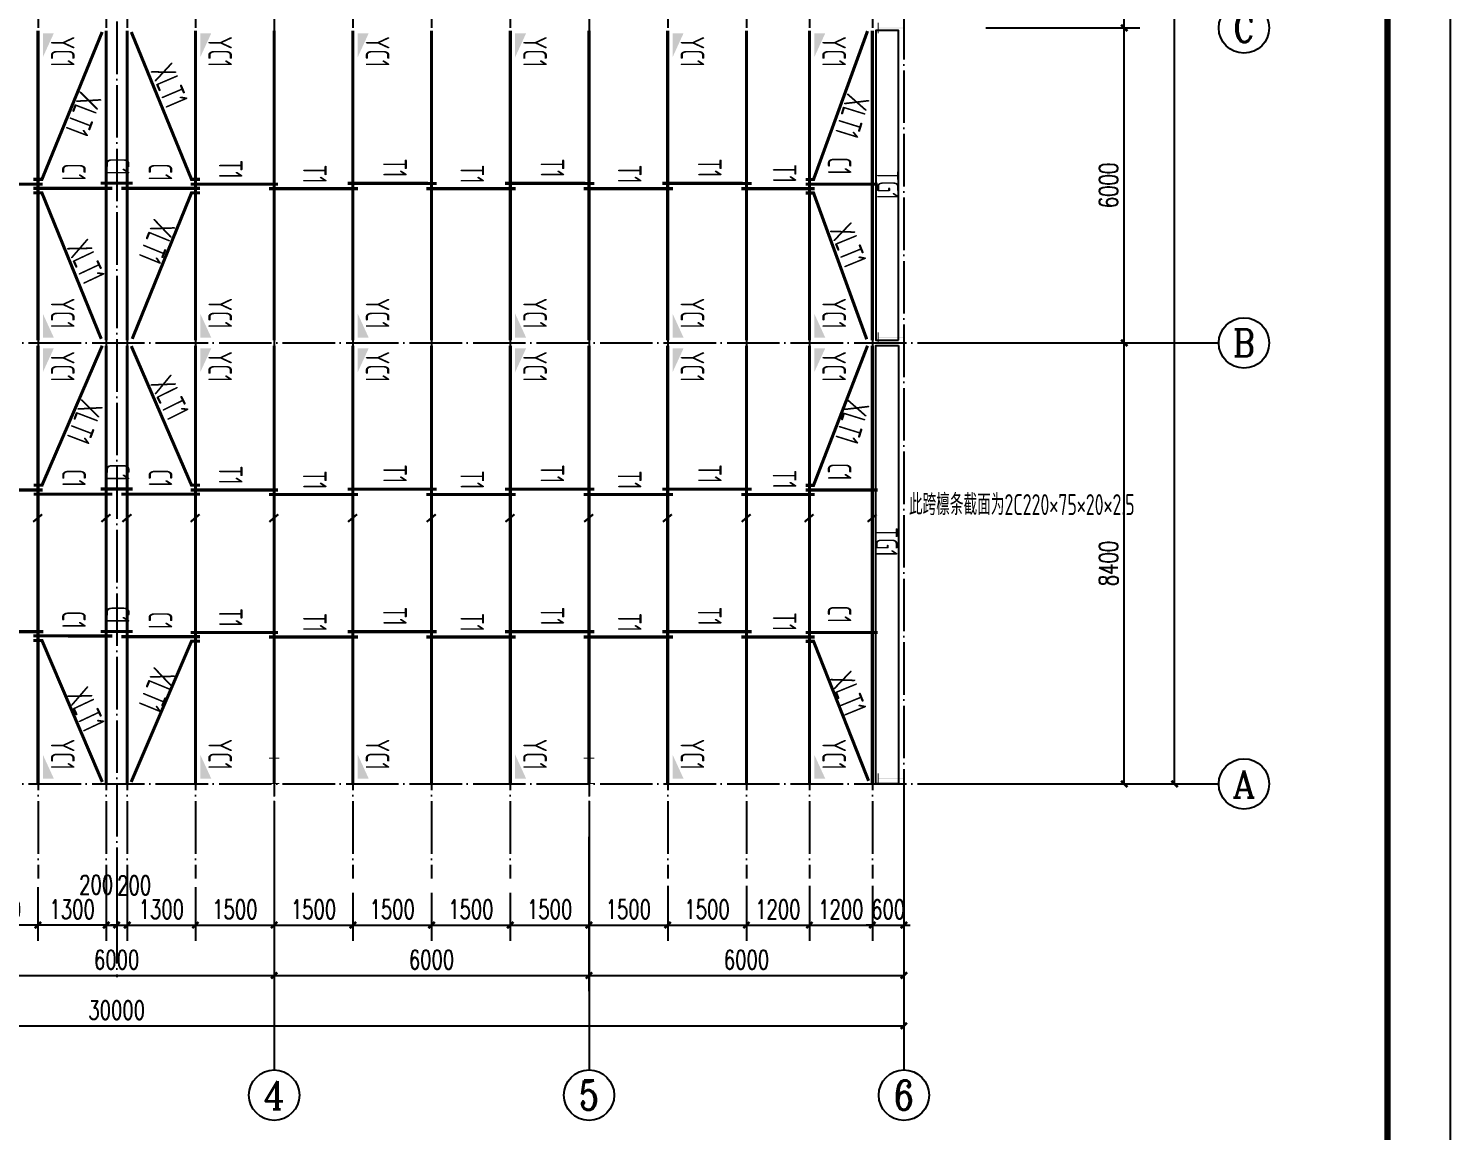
# Model space of a CAD drawing. Extents: x 14207793 to 14719554, y -1675802 to -1228715.
# Drawn here: x 14480730 to 14507830, y -1659699 to -1638707 of the extents above; entities that cross this region are included whole.
import ezdxf
from ezdxf.enums import TextEntityAlignment as Align

# ---------------------------------------------------------------- set-up
doc = ezdxf.new("R2010")
doc.units = 0
doc.header["$LTSCALE"] = 500
doc.header["$MEASUREMENT"] = 0
doc.linetypes.add('DASHEDD', pattern=[5, 4, -1])
doc.linetypes.add('DOTE', pattern=[2.42, 2, -0.2, 0.02, -0.2])
doc.layers.get('0').update_dxf_attribs({"linetype": 'CONTINUOUS'})
doc.layers.get('DEFPOINTS').update_dxf_attribs({"color": 140, "linetype": 'CONTINUOUS'})
for name, color, linetype in [('01', 7, 'CONTINUOUS'), ('1Z', 1, 'DASHEDD'), ('AXIS', 3, 'CONTINUOUS'), ('AXIS_TEXT', 7, 'CONTINUOUS'), ('DOTE', 8, 'DOTE'), ('PUB_TITLE', 4, 'CONTINUOUS'), ('SBEAMTAG', 7, 'CONTINUOUS'), ('WINDOW', 96, 'CONTINUOUS'), ('墙__虚线', 2, 'CONTINUOUS'), ('层0', 7, 'CONTINUOUS')]:
    doc.layers.add(name, color=color, linetype=linetype)
doc.styles.add('_TCH_AXIS', font='COMPLEX', dxfattribs={"bigfont": 'GBCBIG'})
doc.styles.add('_TCH_DIM_T3', font='SIMPLEX', dxfattribs={"width": 0.705882, "bigfont": 'GBCBIG'})
doc.styles.add('COMPLEX', font='COMPLEX')
doc.styles.add('TSSD_REIN', font='Tssdeng.shx', dxfattribs={"width": 0.65, "bigfont": 'hztxt.shx'})
doc.dimstyles.new('_TCH_ARCH&&120', dxfattribs={"dimtxt": 357, "dimasz": 120, "dimexe": 300, "dimexo": 360, "dimgap": 120, "dimtad": 1, "dimdec": 0, "dimzin": 0, "dimdsep": 46, "dimtxsty": '_TCH_DIM_T3', "dimblk": 'ARCHTICK', "dimcen": 0.09, "dimclrt": 7, "dimazin": 2, "dimtfac": 1, "dimtdec": 0, "dimtix": 1, "dimtmove": 2, "dimatfit": 3, "dimfxl": 0, "dimtolj": 1, "dimtzin": 0, "dimarcsym": 0})

# ---------------------------------------------------------------- blocks, each defined once
blk = doc.blocks.new('gffio')
at = {"layer": '墙__虚线'}
for points in [[(-433999, -56888), (-433999, -56868), (-434094, -56888), (-434199, -56868)], [(-434094, -56888), (-434199, -56868), (-434104, -56888)], [(-434199, -56868), (-434199, -56888), (-434104, -56888)], [(-434094, -56888), (-434104, -56888), (-434094, -57348), (-434104, -57348)], [(-434104, -57348), (-434199, -57348), (-434099, -57365), (-434199, -57368)], [(-434099, -57365), (-434199, -57368), (-433999, -57368)], [(-434094, -57348), (-434104, -57348), (-434058, -57361), (-434099, -57365)], [(-433999, -57368), (-434058, -57361), (-434099, -57365)], [(-434058, -57361), (-433999, -57368), (-434094, -57348), (-433999, -57348)]]:
    blk.add_solid(points, dxfattribs=at)
blk = doc.blocks.new('_ArchTick')
at = {"color": 0, "linetype": 'ByBlock', "const_width": 0.4}
blk.add_lwpolyline([(-0.5, -0.5), (0.5, 0.5)], dxfattribs=at)
blk = doc.blocks.new('*D634')
at = {"layer": 'AXIS', "color": 0, "lineweight": -2}
for p, q in [((14498972, -1644698), (14501912, -1644698)), ((14501612, -1653098), (14501612, -1644698)), ((14498972, -1653098), (14501912, -1653098))]:
    blk.add_line(p, q, dxfattribs=at)
at = {"layer": 'DEFPOINTS', "color": 0}
for p in [(14498612, -1644698), (14501612, -1644698), (14498612, -1653098)]:
    blk.add_point(p, dxfattribs=at)
at = {"layer": 'AXIS', "color": 0, "lineweight": -2, "xscale": 120, "yscale": 120, "zscale": 120}
for p, rotation in [((14501612, -1644698), 90), ((14501612, -1653098), 270)]:
    blk.add_blockref('_ArchTick', p, dxfattribs=dict(at, rotation=rotation))
at = {"layer": 'AXIS', "color": 7, "insert": (14501314, -1648897), "char_height": 357, "attachment_point": 5, "rotation": 90, "style": '_TCH_DIM_T3'}
blk.add_mtext('\\A1;8400', dxfattribs=at)
blk = doc.blocks.new('*D635')
at = {"layer": 'AXIS', "color": 0, "lineweight": -2}
for p, q in [((14498972, -1638698), (14501912, -1638698)), ((14501612, -1644698), (14501612, -1638698)), ((14498972, -1644698), (14501912, -1644698))]:
    blk.add_line(p, q, dxfattribs=at)
at = {"layer": 'DEFPOINTS', "color": 0}
for p in [(14498612, -1638698), (14501612, -1638698), (14498612, -1644698)]:
    blk.add_point(p, dxfattribs=at)
at = {"layer": 'AXIS', "color": 0, "lineweight": -2, "xscale": 120, "yscale": 120, "zscale": 120}
for p, rotation in [((14501612, -1638698), 90), ((14501612, -1644698), 270)]:
    blk.add_blockref('_ArchTick', p, dxfattribs=dict(at, rotation=rotation))
at = {"layer": 'AXIS', "color": 7, "insert": (14501314, -1641697), "char_height": 357, "attachment_point": 5, "rotation": 90, "style": '_TCH_DIM_T3'}
blk.add_mtext('\\A1;6000', dxfattribs=at)
blk = doc.blocks.new('*D636')
at = {"layer": 'AXIS', "color": 0, "lineweight": -2}
for p, q in [((14498972, -1632698), (14501912, -1632698)), ((14501612, -1638698), (14501612, -1632698)), ((14498972, -1638698), (14501912, -1638698))]:
    blk.add_line(p, q, dxfattribs=at)
at = {"layer": 'DEFPOINTS', "color": 0}
for p in [(14498612, -1632698), (14501612, -1632698), (14498612, -1638698)]:
    blk.add_point(p, dxfattribs=at)
at = {"layer": 'AXIS', "color": 0, "lineweight": -2, "xscale": 120, "yscale": 120, "zscale": 120}
for p, rotation in [((14501612, -1632698), 90), ((14501612, -1638698), 270)]:
    blk.add_blockref('_ArchTick', p, dxfattribs=dict(at, rotation=rotation))
at = {"layer": 'AXIS', "color": 7, "insert": (14501314, -1635697), "char_height": 357, "attachment_point": 5, "rotation": 90, "style": '_TCH_DIM_T3'}
blk.add_mtext('\\A1;6000', dxfattribs=at)
blk = doc.blocks.new('*D652')
at = {"layer": 'AXIS', "color": 0, "lineweight": -2}
for p, q in [((14498972, -1542698), (14502872, -1542698)), ((14502572, -1653098), (14502572, -1542698)), ((14498972, -1653098), (14502872, -1653098))]:
    blk.add_line(p, q, dxfattribs=at)
at = {"layer": 'DEFPOINTS', "color": 0}
for p in [(14498612, -1542698), (14502572, -1542698), (14498612, -1653098)]:
    blk.add_point(p, dxfattribs=at)
at = {"layer": 'AXIS', "color": 0, "lineweight": -2, "xscale": 120, "yscale": 120, "zscale": 120}
for p, rotation in [((14502572, -1542698), 90), ((14502572, -1653098), 270)]:
    blk.add_blockref('_ArchTick', p, dxfattribs=dict(at, rotation=rotation))
at = {"layer": 'AXIS', "color": 7, "insert": (14502274, -1597897), "char_height": 357, "attachment_point": 5, "rotation": 90, "style": '_TCH_DIM_T3'}
blk.add_mtext('\\A1;110400', dxfattribs=at)
blk = doc.blocks.new('*D674')
at = {"layer": 'AXIS', "color": 0, "lineweight": -2}
for p, q in [((14479412, -1654105), (14479412, -1657045)), ((14485412, -1654105), (14485412, -1657045)), ((14479412, -1656745), (14485412, -1656745))]:
    blk.add_line(p, q, dxfattribs=at)
at = {"layer": 'DEFPOINTS', "color": 0}
for p in [(14479412, -1653745), (14485412, -1653745), (14485412, -1656745)]:
    blk.add_point(p, dxfattribs=at)
at = {"layer": 'AXIS', "color": 0, "lineweight": -2, "xscale": 120, "yscale": 120, "zscale": 120, "rotation": 180}
blk.add_blockref('_ArchTick', (14479412, -1656745), dxfattribs=at)
at = {"layer": 'AXIS', "color": 0, "lineweight": -2, "xscale": 120, "yscale": 120, "zscale": 120}
blk.add_blockref('_ArchTick', (14485412, -1656745), dxfattribs=at)
at = {"layer": 'AXIS', "color": 7, "insert": (14482412, -1656446), "char_height": 357, "attachment_point": 5, "style": '_TCH_DIM_T3'}
blk.add_mtext('\\A1;6000', dxfattribs=at)
blk = doc.blocks.new('*D675')
at = {"layer": 'AXIS', "color": 0, "lineweight": -2}
for p, q in [((14485412, -1654105), (14485412, -1657045)), ((14491412, -1654105), (14491412, -1657045)), ((14485412, -1656745), (14491412, -1656745))]:
    blk.add_line(p, q, dxfattribs=at)
at = {"layer": 'DEFPOINTS', "color": 0}
for p in [(14485412, -1653745), (14491412, -1653745), (14491412, -1656745)]:
    blk.add_point(p, dxfattribs=at)
at = {"layer": 'AXIS', "color": 0, "lineweight": -2, "xscale": 120, "yscale": 120, "zscale": 120, "rotation": 180}
blk.add_blockref('_ArchTick', (14485412, -1656745), dxfattribs=at)
at = {"layer": 'AXIS', "color": 0, "lineweight": -2, "xscale": 120, "yscale": 120, "zscale": 120}
blk.add_blockref('_ArchTick', (14491412, -1656745), dxfattribs=at)
at = {"layer": 'AXIS', "color": 7, "insert": (14488412, -1656446), "char_height": 357, "attachment_point": 5, "style": '_TCH_DIM_T3'}
blk.add_mtext('\\A1;6000', dxfattribs=at)
blk = doc.blocks.new('*D676')
at = {"layer": 'AXIS', "color": 0, "lineweight": -2}
for p, q in [((14491412, -1654105), (14491412, -1657045)), ((14497412, -1654105), (14497412, -1657045)), ((14491412, -1656745), (14497412, -1656745))]:
    blk.add_line(p, q, dxfattribs=at)
at = {"layer": 'DEFPOINTS', "color": 0}
for p in [(14491412, -1653745), (14497412, -1653745), (14497412, -1656745)]:
    blk.add_point(p, dxfattribs=at)
at = {"layer": 'AXIS', "color": 0, "lineweight": -2, "xscale": 120, "yscale": 120, "zscale": 120, "rotation": 180}
blk.add_blockref('_ArchTick', (14491412, -1656745), dxfattribs=at)
at = {"layer": 'AXIS', "color": 0, "lineweight": -2, "xscale": 120, "yscale": 120, "zscale": 120}
blk.add_blockref('_ArchTick', (14497412, -1656745), dxfattribs=at)
at = {"layer": 'AXIS', "color": 7, "insert": (14494412, -1656446), "char_height": 357, "attachment_point": 5, "style": '_TCH_DIM_T3'}
blk.add_mtext('\\A1;6000', dxfattribs=at)
blk = doc.blocks.new('*D677')
at = {"layer": 'AXIS', "color": 0, "lineweight": -2}
for p, q in [((14467412, -1654105), (14467412, -1658005)), ((14497412, -1654105), (14497412, -1658005)), ((14467412, -1657705), (14497412, -1657705))]:
    blk.add_line(p, q, dxfattribs=at)
at = {"layer": 'DEFPOINTS', "color": 0}
for p in [(14467412, -1653745), (14497412, -1653745), (14497412, -1657705)]:
    blk.add_point(p, dxfattribs=at)
at = {"layer": 'AXIS', "color": 0, "lineweight": -2, "xscale": 120, "yscale": 120, "zscale": 120, "rotation": 180}
blk.add_blockref('_ArchTick', (14467412, -1657705), dxfattribs=at)
at = {"layer": 'AXIS', "color": 0, "lineweight": -2, "xscale": 120, "yscale": 120, "zscale": 120}
blk.add_blockref('_ArchTick', (14497412, -1657705), dxfattribs=at)
at = {"layer": 'AXIS', "color": 7, "insert": (14482412, -1657406), "char_height": 357, "attachment_point": 5, "style": '_TCH_DIM_T3'}
blk.add_mtext('\\A1;30000', dxfattribs=at)
blk = doc.blocks.new('_AXISO')
blk.add_circle((0, 0), 0.5)
at = {"layer": 'AXIS_TEXT', "style": 'COMPLEX', "width": 1.041667}
blk.add_attdef('A', text='', height=0.56, dxfattribs=at).set_placement((-0.25, -0.28), (0.25, -0.28), align=Align.FIT)
blk = doc.blocks.new('*D717')
at = {"layer": 'AXIS', "color": 0, "lineweight": -2}
for p, q in [((14482212, -1654702), (14482212, -1656085)), ((14482412, -1654702), (14482412, -1656085)), ((14482212, -1655785), (14482092, -1655785)), ((14482212, -1655785), (14482412, -1655785)), ((14482412, -1655785), (14482532, -1655785))]:
    blk.add_line(p, q, dxfattribs=at)
at = {"layer": 'DEFPOINTS', "color": 0}
for p in [(14482212, -1654342), (14482412, -1654342), (14482412, -1655785)]:
    blk.add_point(p, dxfattribs=at)
at = {"layer": 'AXIS', "color": 0, "lineweight": -2, "xscale": 120, "yscale": 120, "zscale": 120}
blk.add_blockref('_ArchTick', (14482212, -1655785), dxfattribs=at)
at = {"layer": 'AXIS', "color": 0, "lineweight": -2, "xscale": 120, "yscale": 120, "zscale": 120, "rotation": 180}
blk.add_blockref('_ArchTick', (14482412, -1655785), dxfattribs=at)
at = {"layer": 'AXIS', "color": 7, "insert": (14482022, -1655018), "char_height": 357, "attachment_point": 5, "style": '_TCH_DIM_T3'}
blk.add_mtext('\\A1;200', dxfattribs=at)
blk = doc.blocks.new('*D718')
at = {"layer": 'AXIS', "color": 0, "lineweight": -2}
for p, q in [((14482412, -1654702), (14482412, -1656085)), ((14482612, -1654702), (14482612, -1656085)), ((14482412, -1655785), (14482292, -1655785)), ((14482412, -1655785), (14482612, -1655785)), ((14482612, -1655785), (14482732, -1655785))]:
    blk.add_line(p, q, dxfattribs=at)
at = {"layer": 'DEFPOINTS', "color": 0}
for p in [(14482412, -1654342), (14482612, -1654342), (14482612, -1655785)]:
    blk.add_point(p, dxfattribs=at)
at = {"layer": 'AXIS', "color": 0, "lineweight": -2, "xscale": 120, "yscale": 120, "zscale": 120}
blk.add_blockref('_ArchTick', (14482412, -1655785), dxfattribs=at)
at = {"layer": 'AXIS', "color": 0, "lineweight": -2, "xscale": 120, "yscale": 120, "zscale": 120, "rotation": 180}
blk.add_blockref('_ArchTick', (14482612, -1655785), dxfattribs=at)
at = {"layer": 'AXIS', "color": 7, "insert": (14482745, -1655028), "char_height": 357, "attachment_point": 5, "style": '_TCH_DIM_T3'}
blk.add_mtext('\\A1;200', dxfattribs=at)
blk = doc.blocks.new('*D719')
at = {"layer": 'AXIS', "color": 0, "lineweight": -2}
for p, q in [((14482612, -1655062), (14482612, -1656085)), ((14483912, -1655062), (14483912, -1656085)), ((14482612, -1655785), (14483912, -1655785))]:
    blk.add_line(p, q, dxfattribs=at)
at = {"layer": 'DEFPOINTS', "color": 0}
for p in [(14482612, -1654702), (14483912, -1654702), (14483912, -1655785)]:
    blk.add_point(p, dxfattribs=at)
at = {"layer": 'AXIS', "color": 0, "lineweight": -2, "xscale": 120, "yscale": 120, "zscale": 120, "rotation": 180}
blk.add_blockref('_ArchTick', (14482612, -1655785), dxfattribs=at)
at = {"layer": 'AXIS', "color": 0, "lineweight": -2, "xscale": 120, "yscale": 120, "zscale": 120}
blk.add_blockref('_ArchTick', (14483912, -1655785), dxfattribs=at)
at = {"layer": 'AXIS', "color": 7, "insert": (14483262, -1655486), "char_height": 357, "attachment_point": 5, "style": '_TCH_DIM_T3'}
blk.add_mtext('\\A1;1300', dxfattribs=at)
blk = doc.blocks.new('*D720')
at = {"layer": 'AXIS', "color": 0, "lineweight": -2}
for p, q in [((14483912, -1655062), (14483912, -1656085)), ((14485412, -1655288), (14485412, -1656085)), ((14483912, -1655785), (14485412, -1655785))]:
    blk.add_line(p, q, dxfattribs=at)
at = {"layer": 'DEFPOINTS', "color": 0}
for p in [(14483912, -1654702), (14485412, -1654928), (14485412, -1655785)]:
    blk.add_point(p, dxfattribs=at)
at = {"layer": 'AXIS', "color": 0, "lineweight": -2, "xscale": 120, "yscale": 120, "zscale": 120, "rotation": 180}
blk.add_blockref('_ArchTick', (14483912, -1655785), dxfattribs=at)
at = {"layer": 'AXIS', "color": 0, "lineweight": -2, "xscale": 120, "yscale": 120, "zscale": 120}
blk.add_blockref('_ArchTick', (14485412, -1655785), dxfattribs=at)
at = {"layer": 'AXIS', "color": 7, "insert": (14484662, -1655486), "char_height": 357, "attachment_point": 5, "style": '_TCH_DIM_T3'}
blk.add_mtext('\\A1;1500', dxfattribs=at)
blk = doc.blocks.new('*D721')
at = {"layer": 'AXIS', "color": 0, "lineweight": -2}
for p, q in [((14486912, -1655172), (14486912, -1656085)), ((14485412, -1655288), (14485412, -1656085)), ((14485412, -1655785), (14486912, -1655785))]:
    blk.add_line(p, q, dxfattribs=at)
at = {"layer": 'DEFPOINTS', "color": 0}
for p in [(14485412, -1654928), (14486912, -1654812), (14486912, -1655785)]:
    blk.add_point(p, dxfattribs=at)
at = {"layer": 'AXIS', "color": 0, "lineweight": -2, "xscale": 120, "yscale": 120, "zscale": 120, "rotation": 180}
blk.add_blockref('_ArchTick', (14485412, -1655785), dxfattribs=at)
at = {"layer": 'AXIS', "color": 0, "lineweight": -2, "xscale": 120, "yscale": 120, "zscale": 120}
blk.add_blockref('_ArchTick', (14486912, -1655785), dxfattribs=at)
at = {"layer": 'AXIS', "color": 7, "insert": (14486162, -1655486), "char_height": 357, "attachment_point": 5, "style": '_TCH_DIM_T3'}
blk.add_mtext('\\A1;1500', dxfattribs=at)
blk = doc.blocks.new('*D722')
at = {"layer": 'AXIS', "color": 0, "lineweight": -2}
for p, q in [((14486912, -1655172), (14486912, -1656085)), ((14488412, -1655172), (14488412, -1656085)), ((14486912, -1655785), (14488412, -1655785))]:
    blk.add_line(p, q, dxfattribs=at)
at = {"layer": 'DEFPOINTS', "color": 0}
for p in [(14486912, -1654812), (14488412, -1654812), (14488412, -1655785)]:
    blk.add_point(p, dxfattribs=at)
at = {"layer": 'AXIS', "color": 0, "lineweight": -2, "xscale": 120, "yscale": 120, "zscale": 120, "rotation": 180}
blk.add_blockref('_ArchTick', (14486912, -1655785), dxfattribs=at)
at = {"layer": 'AXIS', "color": 0, "lineweight": -2, "xscale": 120, "yscale": 120, "zscale": 120}
blk.add_blockref('_ArchTick', (14488412, -1655785), dxfattribs=at)
at = {"layer": 'AXIS', "color": 7, "insert": (14487662, -1655486), "char_height": 357, "attachment_point": 5, "style": '_TCH_DIM_T3'}
blk.add_mtext('\\A1;1500', dxfattribs=at)
blk = doc.blocks.new('*D708')
at = {"layer": 'AXIS', "color": 0, "lineweight": -2}
for p, q in [((14488412, -1655172), (14488412, -1656085)), ((14489912, -1655172), (14489912, -1656085)), ((14488412, -1655785), (14489912, -1655785))]:
    blk.add_line(p, q, dxfattribs=at)
at = {"layer": 'DEFPOINTS', "color": 0}
for p in [(14488412, -1654812), (14489912, -1654812), (14489912, -1655785)]:
    blk.add_point(p, dxfattribs=at)
at = {"layer": 'AXIS', "color": 0, "lineweight": -2, "xscale": 120, "yscale": 120, "zscale": 120, "rotation": 180}
blk.add_blockref('_ArchTick', (14488412, -1655785), dxfattribs=at)
at = {"layer": 'AXIS', "color": 0, "lineweight": -2, "xscale": 120, "yscale": 120, "zscale": 120}
blk.add_blockref('_ArchTick', (14489912, -1655785), dxfattribs=at)
at = {"layer": 'AXIS', "color": 7, "insert": (14489162, -1655486), "char_height": 357, "attachment_point": 5, "style": '_TCH_DIM_T3'}
blk.add_mtext('\\A1;1500', dxfattribs=at)
blk = doc.blocks.new('*D709')
at = {"layer": 'AXIS', "color": 0, "lineweight": -2}
for p, q in [((14489912, -1655172), (14489912, -1656085)), ((14491412, -1655172), (14491412, -1656085)), ((14489912, -1655785), (14491412, -1655785))]:
    blk.add_line(p, q, dxfattribs=at)
at = {"layer": 'DEFPOINTS', "color": 0}
for p in [(14489912, -1654812), (14491412, -1654812), (14491412, -1655785)]:
    blk.add_point(p, dxfattribs=at)
at = {"layer": 'AXIS', "color": 0, "lineweight": -2, "xscale": 120, "yscale": 120, "zscale": 120, "rotation": 180}
blk.add_blockref('_ArchTick', (14489912, -1655785), dxfattribs=at)
at = {"layer": 'AXIS', "color": 0, "lineweight": -2, "xscale": 120, "yscale": 120, "zscale": 120}
blk.add_blockref('_ArchTick', (14491412, -1655785), dxfattribs=at)
at = {"layer": 'AXIS', "color": 7, "insert": (14490662, -1655486), "char_height": 357, "attachment_point": 5, "style": '_TCH_DIM_T3'}
blk.add_mtext('\\A1;1500', dxfattribs=at)
blk = doc.blocks.new('*D710')
at = {"layer": 'AXIS', "color": 0, "lineweight": -2}
for p, q in [((14491412, -1655172), (14491412, -1656085)), ((14492912, -1655040), (14492912, -1656085)), ((14491412, -1655785), (14492912, -1655785))]:
    blk.add_line(p, q, dxfattribs=at)
at = {"layer": 'DEFPOINTS', "color": 0}
for p in [(14492912, -1654680), (14491412, -1654812), (14492912, -1655785)]:
    blk.add_point(p, dxfattribs=at)
at = {"layer": 'AXIS', "color": 0, "lineweight": -2, "xscale": 120, "yscale": 120, "zscale": 120, "rotation": 180}
blk.add_blockref('_ArchTick', (14491412, -1655785), dxfattribs=at)
at = {"layer": 'AXIS', "color": 0, "lineweight": -2, "xscale": 120, "yscale": 120, "zscale": 120}
blk.add_blockref('_ArchTick', (14492912, -1655785), dxfattribs=at)
at = {"layer": 'AXIS', "color": 7, "insert": (14492162, -1655486), "char_height": 357, "attachment_point": 5, "style": '_TCH_DIM_T3'}
blk.add_mtext('\\A1;1500', dxfattribs=at)
blk = doc.blocks.new('*D711')
at = {"layer": 'AXIS', "color": 0, "lineweight": -2}
for p, q in [((14492912, -1655040), (14492912, -1656085)), ((14494412, -1655040), (14494412, -1656085)), ((14492912, -1655785), (14494412, -1655785))]:
    blk.add_line(p, q, dxfattribs=at)
at = {"layer": 'DEFPOINTS', "color": 0}
for p in [(14492912, -1654680), (14494412, -1654680), (14494412, -1655785)]:
    blk.add_point(p, dxfattribs=at)
at = {"layer": 'AXIS', "color": 0, "lineweight": -2, "xscale": 120, "yscale": 120, "zscale": 120, "rotation": 180}
blk.add_blockref('_ArchTick', (14492912, -1655785), dxfattribs=at)
at = {"layer": 'AXIS', "color": 0, "lineweight": -2, "xscale": 120, "yscale": 120, "zscale": 120}
blk.add_blockref('_ArchTick', (14494412, -1655785), dxfattribs=at)
at = {"layer": 'AXIS', "color": 7, "insert": (14493662, -1655486), "char_height": 357, "attachment_point": 5, "style": '_TCH_DIM_T3'}
blk.add_mtext('\\A1;1500', dxfattribs=at)
blk = doc.blocks.new('*D712')
at = {"layer": 'AXIS', "color": 0, "lineweight": -2}
for p, q in [((14494412, -1655040), (14494412, -1656085)), ((14495612, -1655040), (14495612, -1656085)), ((14494412, -1655785), (14495612, -1655785))]:
    blk.add_line(p, q, dxfattribs=at)
at = {"layer": 'DEFPOINTS', "color": 0}
for p in [(14494412, -1654680), (14495612, -1654680), (14495612, -1655785)]:
    blk.add_point(p, dxfattribs=at)
at = {"layer": 'AXIS', "color": 0, "lineweight": -2, "xscale": 120, "yscale": 120, "zscale": 120, "rotation": 180}
blk.add_blockref('_ArchTick', (14494412, -1655785), dxfattribs=at)
at = {"layer": 'AXIS', "color": 0, "lineweight": -2, "xscale": 120, "yscale": 120, "zscale": 120}
blk.add_blockref('_ArchTick', (14495612, -1655785), dxfattribs=at)
at = {"layer": 'AXIS', "color": 7, "insert": (14495012, -1655486), "char_height": 357, "attachment_point": 5, "style": '_TCH_DIM_T3'}
blk.add_mtext('\\A1;1200', dxfattribs=at)
blk = doc.blocks.new('*D713')
at = {"layer": 'AXIS', "color": 0, "lineweight": -2}
for p, q in [((14495612, -1655040), (14495612, -1656085)), ((14496812, -1655040), (14496812, -1656085)), ((14495612, -1655785), (14496812, -1655785))]:
    blk.add_line(p, q, dxfattribs=at)
at = {"layer": 'DEFPOINTS', "color": 0}
for p in [(14495612, -1654680), (14496812, -1654680), (14496812, -1655785)]:
    blk.add_point(p, dxfattribs=at)
at = {"layer": 'AXIS', "color": 0, "lineweight": -2, "xscale": 120, "yscale": 120, "zscale": 120, "rotation": 180}
blk.add_blockref('_ArchTick', (14495612, -1655785), dxfattribs=at)
at = {"layer": 'AXIS', "color": 0, "lineweight": -2, "xscale": 120, "yscale": 120, "zscale": 120}
blk.add_blockref('_ArchTick', (14496812, -1655785), dxfattribs=at)
at = {"layer": 'AXIS', "color": 7, "insert": (14496212, -1655486), "char_height": 357, "attachment_point": 5, "style": '_TCH_DIM_T3'}
blk.add_mtext('\\A1;1200', dxfattribs=at)
blk = doc.blocks.new('*D714')
at = {"layer": 'AXIS', "color": 0, "lineweight": -2}
for p, q in [((14496812, -1655040), (14496812, -1656085)), ((14497412, -1655040), (14497412, -1656085)), ((14496812, -1655785), (14496692, -1655785)), ((14496812, -1655785), (14497412, -1655785)), ((14497412, -1655785), (14497532, -1655785))]:
    blk.add_line(p, q, dxfattribs=at)
at = {"layer": 'DEFPOINTS', "color": 0}
for p in [(14496812, -1654680), (14497412, -1654680), (14497412, -1655785)]:
    blk.add_point(p, dxfattribs=at)
at = {"layer": 'AXIS', "color": 0, "lineweight": -2, "xscale": 120, "yscale": 120, "zscale": 120}
blk.add_blockref('_ArchTick', (14496812, -1655785), dxfattribs=at)
at = {"layer": 'AXIS', "color": 0, "lineweight": -2, "xscale": 120, "yscale": 120, "zscale": 120, "rotation": 180}
blk.add_blockref('_ArchTick', (14497412, -1655785), dxfattribs=at)
at = {"layer": 'AXIS', "color": 7, "insert": (14497112, -1655486), "char_height": 357, "attachment_point": 5, "style": '_TCH_DIM_T3'}
blk.add_mtext('\\A1;600', dxfattribs=at)
blk = doc.blocks.new('*D715')
at = {"layer": 'AXIS', "color": 0, "lineweight": -2}
for p, q in [((14480912, -1655062), (14480912, -1656085)), ((14482212, -1655062), (14482212, -1656085)), ((14482212, -1655785), (14480912, -1655785))]:
    blk.add_line(p, q, dxfattribs=at)
at = {"layer": 'DEFPOINTS', "color": 0}
for p in [(14480912, -1654702), (14482212, -1654702), (14480912, -1655785)]:
    blk.add_point(p, dxfattribs=at)
at = {"layer": 'AXIS', "color": 0, "lineweight": -2, "xscale": 120, "yscale": 120, "zscale": 120, "rotation": 180}
blk.add_blockref('_ArchTick', (14480912, -1655785), dxfattribs=at)
at = {"layer": 'AXIS', "color": 0, "lineweight": -2, "xscale": 120, "yscale": 120, "zscale": 120}
blk.add_blockref('_ArchTick', (14482212, -1655785), dxfattribs=at)
at = {"layer": 'AXIS', "color": 7, "insert": (14481562, -1655486), "char_height": 357, "attachment_point": 5, "style": '_TCH_DIM_T3'}
blk.add_mtext('\\A1;1300', dxfattribs=at)
blk = doc.blocks.new('*D716')
at = {"layer": 'AXIS', "color": 0, "lineweight": -2}
for p, q in [((14480912, -1655062), (14480912, -1656085)), ((14479412, -1655288), (14479412, -1656085)), ((14480912, -1655785), (14479412, -1655785))]:
    blk.add_line(p, q, dxfattribs=at)
at = {"layer": 'DEFPOINTS', "color": 0}
for p in [(14480912, -1654702), (14479412, -1654928), (14479412, -1655785)]:
    blk.add_point(p, dxfattribs=at)
at = {"layer": 'AXIS', "color": 0, "lineweight": -2, "xscale": 120, "yscale": 120, "zscale": 120, "rotation": 180}
blk.add_blockref('_ArchTick', (14479412, -1655785), dxfattribs=at)
at = {"layer": 'AXIS', "color": 0, "lineweight": -2, "xscale": 120, "yscale": 120, "zscale": 120}
blk.add_blockref('_ArchTick', (14480912, -1655785), dxfattribs=at)
at = {"layer": 'AXIS', "color": 7, "insert": (14480162, -1655486), "char_height": 357, "attachment_point": 5, "style": '_TCH_DIM_T3'}
blk.add_mtext('\\A1;1500', dxfattribs=at)

msp = doc.modelspace()

# ---------------------------------------------------------------- hatches: boundary and pattern name
at = {"layer": 'WINDOW'}
for points in [[(14481005.02, -1639255.07), (14481214.02, -1638799.53), (14481005.02, -1638799.53)], [(14484005.02, -1639255.07), (14484214.02, -1638799.53), (14484005.02, -1638799.53)], [(14487005.02, -1639255.07), (14487214.02, -1638799.53), (14487005.02, -1638799.53)], [(14490005.02, -1639255.07), (14490214.02, -1638799.53), (14490005.02, -1638799.53)], [(14493005.02, -1639255.07), (14493214.02, -1638799.53), (14493005.02, -1638799.53)], [(14495705.02, -1639255.07), (14495914.02, -1638799.53), (14495705.02, -1638799.53)], [(14481005.02, -1644139.93), (14481214.02, -1644595.47), (14481005.02, -1644595.47)], [(14484005.02, -1644139.93), (14484214.02, -1644595.47), (14484005.02, -1644595.47)], [(14487005.02, -1644139.93), (14487214.02, -1644595.47), (14487005.02, -1644595.47)], [(14490005.02, -1644139.93), (14490214.02, -1644595.47), (14490005.02, -1644595.47)], [(14493005.02, -1644139.93), (14493214.02, -1644595.47), (14493005.02, -1644595.47)], [(14495705.02, -1644139.93), (14495914.02, -1644595.47), (14495705.02, -1644595.47)], [(14481005.02, -1645255.07), (14481214.02, -1644799.53), (14481005.02, -1644799.53)], [(14484005.02, -1645255.07), (14484214.02, -1644799.53), (14484005.02, -1644799.53)], [(14487005.02, -1645255.07), (14487214.02, -1644799.53), (14487005.02, -1644799.53)], [(14490005.02, -1645255.07), (14490214.02, -1644799.53), (14490005.02, -1644799.53)], [(14493005.02, -1645255.07), (14493214.02, -1644799.53), (14493005.02, -1644799.53)], [(14495705.02, -1645255.07), (14495914.02, -1644799.53), (14495705.02, -1644799.53)], [(14481005.02, -1652539.93), (14481214.02, -1652995.47), (14481005.02, -1652995.47)], [(14484005.02, -1652539.93), (14484214.02, -1652995.47), (14484005.02, -1652995.47)], [(14487005.02, -1652539.93), (14487214.02, -1652995.47), (14487005.02, -1652995.47)], [(14490005.02, -1652539.93), (14490214.02, -1652995.47), (14490005.02, -1652995.47)], [(14493005.02, -1652539.93), (14493214.02, -1652995.47), (14493005.02, -1652995.47)], [(14495705.02, -1652539.93), (14495914.02, -1652995.47), (14495705.02, -1652995.47)]]:
    msp.add_hatch(color=6, dxfattribs=at).paths.add_polyline_path(points)

# ---------------------------------------------------------------- linework, layer by layer
at = {"const_width": 60}
for points in [[(14480912.5, -1644647.5), (14480912.5, -1638747.5)], [(14482212.5, -1644647.5), (14482212.5, -1638747.5)], [(14482612.5, -1644647.5), (14482612.5, -1638747.5)], [(14483912.5, -1644647.5), (14483912.5, -1638747.5)], [(14485412.5, -1644647.5), (14485412.5, -1638747.5)], [(14486912.5, -1644647.5), (14486912.5, -1638747.5)], [(14488412.5, -1644647.5), (14488412.5, -1638747.5)], [(14489912.5, -1644647.5), (14489912.5, -1638747.5)], [(14491412.5, -1644647.5), (14491412.5, -1638747.5)], [(14492912.5, -1644647.5), (14492912.5, -1638747.5)], [(14494412.5, -1644647.5), (14494412.5, -1638747.5)], [(14495612.5, -1644647.5), (14495612.5, -1638747.5)], [(14496812.5, -1644647.5), (14496812.5, -1638747.5)], [(14480912.5, -1644747.5), (14480912.5, -1653097.5)], [(14482212.5, -1644747.5), (14482212.5, -1653097.5)], [(14482612.5, -1644747.5), (14482612.5, -1653097.5)], [(14483912.5, -1644747.5), (14483912.5, -1653097.5)], [(14485412.5, -1644747.5), (14485412.5, -1653097.5)], [(14486912.5, -1644747.5), (14486912.5, -1653097.5)], [(14488412.5, -1644747.5), (14488412.5, -1653097.5)], [(14489912.5, -1644747.5), (14489912.5, -1653097.5)], [(14491412.5, -1644747.5), (14491412.5, -1653097.5)], [(14492912.5, -1644747.5), (14492912.5, -1653097.5)], [(14494412.5, -1644747.5), (14494412.5, -1653097.5)], [(14495612.5, -1644747.5), (14495612.5, -1653097.5)], [(14496812.5, -1644747.5), (14496812.5, -1653097.5)]]:
    msp.add_lwpolyline(points, dxfattribs=at)
at = {"elevation": 1913.29}
for points in [[(14497312.5, -1644647.5), (14497312.5, -1638747.5), (14496880.5, -1638747.5), (14496880.5, -1644647.5)], [(14497312.5, -1644747.5), (14497312.5, -1653097.5), (14496880.5, -1653097.5), (14496880.5, -1644747.5)]]:
    msp.add_lwpolyline(points, close=True, dxfattribs=at)
at = {"color": 6}
msp.add_lwpolyline([(14474012.5, -1648044.39, 0, 0, 0), (14502319.42, -1648044.39, 40, 40, 0)], format="xyseb", dxfattribs=at)
at = {"color": 6, "const_width": 40}
for points in [[(14480820, -1648105.51), (14480992.18, -1647961.35)], [(14482120, -1648105.51), (14482292.18, -1647961.35)], [(14482520, -1648105.51), (14482692.18, -1647961.35)], [(14483820, -1648105.51), (14483992.18, -1647961.35)], [(14485320, -1648105.51), (14485492.18, -1647961.35)], [(14486820, -1648105.51), (14486992.18, -1647961.35)], [(14488320, -1648105.51), (14488492.18, -1647961.35)], [(14489820, -1648105.51), (14489992.18, -1647961.35)], [(14491320, -1648105.51), (14491492.18, -1647961.35)], [(14492820, -1648105.51), (14492992.18, -1647961.35)], [(14494320, -1648105.51), (14494492.18, -1647961.35)], [(14495520, -1648105.51), (14495692.18, -1647961.35)], [(14496720, -1648105.51), (14496892.18, -1647961.35)]]:
    msp.add_lwpolyline(points, dxfattribs=at)
at = {"layer": '1Z', "linetype": 'ByBlock', "ltscale": 0.9, "const_width": 60}
for points in [[(14482135, -1638775), (14480987.5, -1641581.21), (14480825, -1641581.21)], [(14482690, -1638775), (14483837.5, -1641581.21), (14484000, -1641581.21)], [(14496720, -1638757.5), (14495691.21, -1641583.79), (14495541.21, -1641583.79)], [(14481001.25, -1641672.47), (14479341.25, -1641672.97)], [(14482667.37, -1641653.52), (14482107.46, -1641653.53)], [(14482157.63, -1641653.52), (14482717.54, -1641653.53)], [(14483823.75, -1641672.47), (14485483.75, -1641672.97)], [(14486812.5, -1641658.57), (14488512.5, -1641658.89)], [(14489812.5, -1641658.57), (14491512.5, -1641658.89)], [(14492812.5, -1641658.57), (14494512.5, -1641658.89)], [(14495541.21, -1641672.5), (14496912.5, -1641672.5)], [(14482327.5, -1641753.49), (14480825, -1641753)], [(14482117.5, -1644620), (14480987.5, -1641839.78), (14480825, -1641839.78)], [(14482497.5, -1641753.49), (14484000, -1641753)], [(14482707.5, -1644620), (14483837.5, -1641839.78), (14484000, -1641839.78)], [(14485312.5, -1641758.54), (14487012.5, -1641758.95)], [(14488312.5, -1641758.54), (14490012.5, -1641758.95)], [(14491312.5, -1641758.54), (14493012.5, -1641758.95)], [(14494312.5, -1641758.54), (14495712.5, -1641758.95)], [(14496705, -1644627.5), (14495691.21, -1641840.89), (14495541.21, -1641840.89)], [(14482136.91, -1644750), (14480989.41, -1647406.21), (14480826.91, -1647406.21)], [(14482690, -1644757.5), (14483837.5, -1647406.21), (14484000, -1647406.21)], [(14496720, -1644750), (14495691.21, -1647408.79), (14495541.21, -1647408.79)], [(14481003.16, -1647497.47), (14479343.16, -1647497.96)], [(14482329.41, -1647578.49), (14480826.91, -1647578)], [(14482669.28, -1647478.51), (14482109.37, -1647478.53)], [(14482159.53, -1647478.51), (14482719.44, -1647478.53)], [(14482497.5, -1647578.49), (14484000, -1647578)], [(14483823.75, -1647497.47), (14485483.75, -1647497.97)], [(14485312.5, -1647583.54), (14487012.5, -1647583.95)], [(14486812.5, -1647483.57), (14488512.5, -1647483.89)], [(14488312.5, -1647583.54), (14490012.5, -1647583.95)], [(14489812.5, -1647483.57), (14491512.5, -1647483.89)], [(14491312.5, -1647583.54), (14493012.5, -1647583.95)], [(14492812.5, -1647483.57), (14494512.5, -1647483.89)], [(14494312.5, -1647583.54), (14495712.5, -1647583.95)], [(14495541.21, -1647497.5), (14496912.5, -1647497.5)], [(14481012.5, -1650197.15), (14479312.5, -1650197.4)], [(14482327.5, -1650278.15), (14480825, -1650277.66)], [(14482137.5, -1653060), (14480987.5, -1650364.45), (14480825, -1650364.45)], [(14482669.28, -1650192.1), (14482109.37, -1650192.12)], [(14482159.53, -1650192.1), (14482719.44, -1650192.12)], [(14482497.5, -1650292.07), (14484000, -1650291.58)], [(14482687.5, -1653060), (14483837.5, -1650378.36), (14484000, -1650378.36)], [(14483823.75, -1650211.06), (14485483.75, -1650211.55)], [(14485312.5, -1650297.12), (14487012.5, -1650297.53)], [(14486812.5, -1650197.15), (14488512.5, -1650197.48)], [(14488312.5, -1650297.12), (14490012.5, -1650297.53)], [(14489812.5, -1650197.15), (14491512.5, -1650197.48)], [(14491312.5, -1650297.12), (14493012.5, -1650297.53)], [(14492812.5, -1650197.15), (14494512.5, -1650197.48)], [(14494312.5, -1650297.12), (14495712.5, -1650297.53)], [(14495541.21, -1650211.08), (14496912.5, -1650211.08)], [(14496740, -1653037.5), (14495691.21, -1650379.47), (14495541.21, -1650379.47)]]:
    msp.add_lwpolyline(points, dxfattribs=at)
at = {"layer": 'AXIS'}
for p, q in [((14498612.5, -1644697.5), (14503412.5, -1644697.5)), ((14498612.5, -1653097.5), (14503412.5, -1653097.5)), ((14485412.5, -1653745), (14485412.5, -1658545)), ((14491412.5, -1653745), (14491412.5, -1658545)), ((14497412.5, -1653745), (14497412.5, -1658545))]:
    msp.add_line(p, q, dxfattribs=at)
at = {"layer": 'DOTE'}
for p, q in [((14482412.5, -1540567.5), (14482412.5, -1656775)), ((14480912.5, -1540897.5), (14480912.5, -1654897.5)), ((14482212.5, -1540897.5), (14482212.5, -1654897.5)), ((14482612.5, -1540897.5), (14482612.5, -1654897.5)), ((14483912.5, -1540897.5), (14483912.5, -1654897.5)), ((14485412.5, -1540897.5), (14485412.5, -1654897.5)), ((14486912.5, -1540897.5), (14486912.5, -1654897.5)), ((14488412.5, -1540897.5), (14488412.5, -1654897.5)), ((14489912.5, -1540897.5), (14489912.5, -1654897.5)), ((14491412.5, -1540897.5), (14491412.5, -1654897.5)), ((14492912.5, -1540897.5), (14492912.5, -1654897.5)), ((14494412.5, -1540897.5), (14494412.5, -1654897.5)), ((14495612.5, -1540897.5), (14495612.5, -1654897.5)), ((14496812.5, -1540897.5), (14496812.5, -1654897)), ((14497412.5, -1541497.5), (14497412.5, -1654297.5)), ((14485412.5, -1542220), (14485412.5, -1655020)), ((14491412.5, -1542220), (14491412.5, -1655020)), ((14466212.5, -1644697.5), (14498612.5, -1644697.5)), ((14466212.5, -1653097.5), (14498612.5, -1653097.5))]:
    msp.add_line(p, q, dxfattribs=at)
at = {"layer": 'PUB_TITLE'}
msp.add_lwpolyline([(14507830, -1675802.5), (14507830, -1533122.5), (14457430, -1533122.5), (14457430, -1675802.5)], close=True, dxfattribs=at)
at = {"layer": 'PUB_TITLE', "const_width": 120}
msp.add_lwpolyline([(14506630, -1674602.5), (14506630, -1536122.5), (14458630, -1536122.5), (14458630, -1674602.5)], close=True, dxfattribs=at)

# ---------------------------------------------------------------- block references
at = {"layer": 'AXIS'}
ref = msp.add_blockref('_AXISO', (14503892.5, -1638697.5), dxfattribs=dict(at, xscale=960, yscale=960, zscale=960))
ref.add_attrib('A', 'C', dxfattribs={"layer": 'AXIS_TEXT', "height": 546.83, "style": '_TCH_AXIS'}).set_placement((14503697.2, -1638970.91), (14504087.8, -1638970.91), align=Align.FIT)
ref = msp.add_blockref('_AXISO', (14503892.5, -1644697.5), dxfattribs=dict(at, xscale=960, yscale=960, zscale=960))
ref.add_attrib('A', 'B', dxfattribs={"layer": 'AXIS_TEXT', "height": 522.31, "style": '_TCH_AXIS'}).set_placement((14503681.09, -1644958.65), (14504103.91, -1644958.65), align=Align.FIT)
ref = msp.add_blockref('_AXISO', (14503892.5, -1653097.5), dxfattribs=dict(at, xscale=960, yscale=960, zscale=960))
ref.add_attrib('A', 'A', dxfattribs={"layer": 'AXIS_TEXT', "height": 510.22, "style": '_TCH_AXIS'}).set_placement((14503673.83, -1653352.61), (14504111.17, -1653352.61), align=Align.FIT)
ref = msp.add_blockref('_AXISO', (14485412.5, -1659025), dxfattribs=dict(at, xscale=960, yscale=960, zscale=960))
ref.add_attrib('A', '4', dxfattribs={"layer": 'AXIS_TEXT', "height": 534.53, "style": '_TCH_AXIS'}).set_placement((14485208.87, -1659292.27), (14485616.13, -1659292.27), align=Align.FIT)
ref = msp.add_blockref('_AXISO', (14491412.5, -1659025), dxfattribs=dict(at, xscale=960, yscale=960, zscale=960))
ref.add_attrib('A', '5', dxfattribs={"layer": 'AXIS_TEXT', "height": 559.14, "style": '_TCH_AXIS'}).set_placement((14491226.12, -1659304.57), (14491598.88, -1659304.57), align=Align.FIT)
ref = msp.add_blockref('_AXISO', (14497412.5, -1659025), dxfattribs=dict(at, xscale=960, yscale=960, zscale=960))
ref.add_attrib('A', '6', dxfattribs={"layer": 'AXIS_TEXT', "height": 559.14, "style": '_TCH_AXIS'}).set_placement((14497226.12, -1659304.57), (14497598.88, -1659304.57), align=Align.FIT)
at = {"layer": '层0'}
for p, rotation in [((14554280.63, -2072796.95), 270), ((14554280.63, -2078696.95), 270), ((14051313.05, -1709965.63), 180), ((14057313.05, -1709965.63), 180), ((14554280.63, -2087096.95), 270)]:
    msp.add_blockref('gffio', p, dxfattribs=dict(at, rotation=rotation))

# ---------------------------------------------------------------- texts
at = {"layer": '01', "color": 4, "style": 'TSSD_REIN', "width": 0.65}
for s, height, rotation, p in [('YC1', 450, 269.993868, (14481158.03, -1638854.02, 1916.56)), ('YC1', 450, 269.993868, (14484158.03, -1638854.02, 1916.56)), ('YC1', 450, 269.993868, (14487158.03, -1638854.02, 1916.56)), ('YC1', 450, 269.993868, (14490158.03, -1638854.02, 1916.56)), ('YC1', 450, 269.993868, (14493158.03, -1638854.02, 1916.56)), ('YC1', 450, 269.993868, (14495858.03, -1638854.02, 1916.56)), ('XLT1', 450, 293.057355, (14483047.84, -1639510.93)), ('XLT1', 450, 249.164821, (14481713.25, -1639883.01)), ('XLT1', 450, 252.804002, (14496335.89, -1639923.97, 4717.39)), ('C1', 450, 270, (14481372, -1641276.72)), ('C1', 450, 270, (14482203.45, -1641167.92)), ('C1', 450, 270, (14483020.31, -1641276.72)), ('T1', 450, 270, (14484359.22, -1641209.54)), ('T1', 450, 270, (14485962.52, -1641302.8)), ('T1', 450, 270, (14485962.52, -1641302.8)), ('T1', 450, 270, (14487490.02, -1641185.3)), ('T1', 450, 270, (14487490.02, -1641185.3)), ('T1', 450, 270, (14488962.52, -1641302.8)), ('T1', 450, 270, (14488962.52, -1641302.8)), ('T1', 450, 270, (14490490.02, -1641185.3)), ('T1', 450, 270, (14490490.02, -1641185.3)), ('T1', 450, 270, (14491962.52, -1641302.8)), ('T1', 450, 270, (14491962.52, -1641302.8)), ('T1', 450, 270, (14493490.02, -1641185.3)), ('T1', 450, 270, (14493490.02, -1641185.3)), ('T1', 450, 270, (14494913.72, -1641290.87)), ('C1', 450, 270, (14495962.46, -1641158.02)), ('TG1', 420, 270, (14496900.2, -1641406.58, 1913.29)), ('XLT1', 450, 247.740362, (14483124.68, -1642312.08)), ('XLT1', 450, 292.190877, (14495988.62, -1642547.42)), ('XLT1', 450, 295.170476, (14481448.93, -1642879.68)), ('YC1', 450, 269.993868, (14481158.03, -1643839.02, 1916.56)), ('YC1', 450, 269.993868, (14484158.03, -1643839.02, 1916.56)), ('YC1', 450, 269.993868, (14487158.03, -1643839.02, 1916.56)), ('YC1', 450, 269.993868, (14490158.03, -1643839.02, 1916.56)), ('YC1', 450, 269.993868, (14493158.03, -1643839.02, 1916.56)), ('YC1', 450, 269.993868, (14495858.03, -1643839.02, 1916.56)), ('YC1', 450, 269.993868, (14481158.03, -1644854.02, 1916.56)), ('YC1', 450, 269.993868, (14484158.03, -1644854.02, 1916.56)), ('YC1', 450, 269.993868, (14487158.03, -1644854.02, 1916.56)), ('YC1', 450, 269.993868, (14490158.03, -1644854.02, 1916.56)), ('YC1', 450, 269.993868, (14493158.03, -1644854.02, 1916.56)), ('YC1', 450, 269.993868, (14495858.03, -1644854.02, 1916.56)), ('XLT1', 450, 296.377192, (14483040.34, -1645475.93)), ('XLT1', 450, 249.164821, (14481737.65, -1645745.51)), ('XLT1', 450, 252.804002, (14496335.89, -1645748.97, 4717.39)), ('C1', 450, 270, (14482205.36, -1646992.92)), ('T1', 450, 270, (14484359.22, -1647034.54)), ('T1', 450, 270, (14487490.02, -1647010.3)), ('T1', 450, 270, (14487490.02, -1647010.3)), ('T1', 450, 270, (14490490.02, -1647010.3)), ('T1', 450, 270, (14490490.02, -1647010.3)), ('T1', 450, 270, (14493490.02, -1647010.3)), ('T1', 450, 270, (14493490.02, -1647010.3)), ('C1', 450, 270, (14495962.46, -1646983.02)), ('C1', 450, 270, (14481373.9, -1647101.72)), ('C1', 450, 270, (14483020.31, -1647101.72)), ('T1', 450, 270, (14485962.52, -1647127.8)), ('T1', 450, 270, (14485962.52, -1647127.8)), ('T1', 450, 270, (14488962.52, -1647127.8)), ('T1', 450, 270, (14488962.52, -1647127.8)), ('T1', 450, 270, (14491962.52, -1647127.8)), ('T1', 450, 270, (14491962.52, -1647127.8)), ('T1', 450, 270, (14494913.72, -1647115.87)), ('TG1', 420, 270, (14496872.7, -1648209.42, 1913.29)), ('C1', 450, 270, (14481372, -1649801.39)), ('C1', 450, 270, (14482205.36, -1649706.51)), ('T1', 450, 270, (14484359.22, -1649748.12)), ('T1', 450, 270, (14487490.02, -1649723.88)), ('T1', 450, 270, (14487490.02, -1649723.88)), ('T1', 450, 270, (14490490.02, -1649723.88)), ('T1', 450, 270, (14490490.02, -1649723.88)), ('T1', 450, 270, (14493490.02, -1649723.88)), ('T1', 450, 270, (14493490.02, -1649723.88)), ('C1', 450, 270, (14495962.46, -1649696.61)), ('C1', 450, 270, (14483020.31, -1649815.31)), ('T1', 450, 270, (14485962.52, -1649841.38)), ('T1', 450, 270, (14485962.52, -1649841.38)), ('T1', 450, 270, (14488962.52, -1649841.38)), ('T1', 450, 270, (14488962.52, -1649841.38)), ('T1', 450, 270, (14491962.52, -1649841.38)), ('T1', 450, 270, (14491962.52, -1649841.38)), ('T1', 450, 270, (14494913.72, -1649829.46)), ('XLT1', 450, 247.740362, (14483124.68, -1650850.67)), ('XLT1', 450, 292.190877, (14495988.62, -1651086)), ('XLT1', 450, 295.170476, (14481448.93, -1651404.35)), ('YC1', 450, 269.993868, (14481158.03, -1652239.02, 1916.56)), ('YC1', 450, 269.993868, (14484158.03, -1652239.02, 1916.56)), ('YC1', 450, 269.993868, (14487158.03, -1652239.02, 1916.56)), ('YC1', 450, 269.993868, (14490158.03, -1652239.02, 1916.56)), ('YC1', 450, 269.993868, (14493158.03, -1652239.02, 1916.56)), ('YC1', 450, 269.993868, (14495858.03, -1652239.02, 1916.56))]:
    msp.add_text(s, height=height, rotation=rotation, dxfattribs=at).set_placement(p)
at = {"layer": 'SBEAMTAG', "color": 6, "style": 'TSSD_REIN', "width": 0.65}
msp.add_text('此跨檩条截面为2C220×75×20×2.5', height=400, dxfattribs=at).set_placement((14497508.87, -1647976.49))

# ---------------------------------------------------------------- dimensions: what is measured, and where the dimension line sits
at = {"layer": 'AXIS'}
for p1, p2, distance, picture, middle in [((14498612.5, -1653097.5), (14498612.5, -1542697.5), -3960, '*D652', (14502274, -1597897.5)), ((14498612.5, -1638697.5), (14498612.5, -1632697.5), -3000, '*D636', (14501314, -1635697.5)), ((14498612.5, -1644697.5), (14498612.5, -1638697.5), -3000, '*D635', (14501314, -1641697.5)), ((14498612.5, -1653097.5), (14498612.5, -1644697.5), -3000, '*D634', (14501314, -1648897.5)), ((14467412.5, -1653745), (14497412.5, -1653745), -3960, '*D677', (14482412.5, -1657406.5)), ((14479412.5, -1653745), (14485412.5, -1653745), -3000, '*D674', (14482412.5, -1656446.5)), ((14485412.5, -1653745), (14491412.5, -1653745), -3000, '*D675', (14488412.5, -1656446.5)), ((14491412.5, -1653745), (14497412.5, -1653745), -3000, '*D676', (14494412.5, -1656446.5))]:
    dim = msp.add_aligned_dim(p1=p1, p2=p2, distance=distance, dimstyle='_TCH_ARCH&&120', dxfattribs=at)
    dim.commit()
    dim.dimension.update_dxf_attribs({"geometry": picture, "text_midpoint": middle})
for base, p1, p2, picture, middle in [((14482412.5, -1655785), (14482212.5, -1654342.5), (14482412.5, -1654342.5), '*D717', (14482022.5, -1655017.5)), ((14482612.5, -1655785), (14482412.5, -1654342.5), (14482612.5, -1654342.5), '*D718', (14482745, -1655027.5))]:
    dim = msp.add_linear_dim(base=base, p1=p1, p2=p2, dimstyle='_TCH_ARCH&&120', dxfattribs=at)
    dim.commit()
    dim.dimension.update_dxf_attribs({"geometry": picture, "text_midpoint": middle, "dimtype": 160})
for base, p1, p2, picture, middle in [((14479412.5, -1655785), (14480912.5, -1654702.5), (14479412.5, -1654927.5), '*D716', (14480162.5, -1655486.5)), ((14480912.5, -1655785), (14482212.5, -1654702.5), (14480912.5, -1654702.5), '*D715', (14481562.5, -1655486.5)), ((14483912.5, -1655785), (14482612.5, -1654702.5), (14483912.5, -1654702.5), '*D719', (14483262.5, -1655486.5)), ((14485412.5, -1655785), (14483912.5, -1654702.5), (14485412.5, -1654927.5), '*D720', (14484662.5, -1655486.5)), ((14492912.5, -1655785), (14491412.5, -1654812.5), (14492912.5, -1654680), '*D710', (14492162.5, -1655486.5)), ((14494412.5, -1655785), (14492912.5, -1654680), (14494412.5, -1654680), '*D711', (14493662.5, -1655486.5)), ((14495612.5, -1655785), (14494412.5, -1654680), (14495612.5, -1654680), '*D712', (14495012.5, -1655486.5)), ((14496812.5, -1655785), (14495612.5, -1654680), (14496812.5, -1654680), '*D713', (14496212.5, -1655486.5)), ((14497412.5, -1655785), (14496812.5, -1654680), (14497412.5, -1654680), '*D714', (14497112.5, -1655486.5)), ((14486912.5, -1655785), (14485412.5, -1654927.5), (14486912.5, -1654812.5), '*D721', (14486162.5, -1655486.5)), ((14488412.5, -1655785), (14486912.5, -1654812.5), (14488412.5, -1654812.5), '*D722', (14487662.5, -1655486.5)), ((14489912.5, -1655785), (14488412.5, -1654812.5), (14489912.5, -1654812.5), '*D708', (14489162.5, -1655486.5)), ((14491412.5, -1655785), (14489912.5, -1654812.5), (14491412.5, -1654812.5), '*D709', (14490662.5, -1655486.5))]:
    dim = msp.add_linear_dim(base=base, p1=p1, p2=p2, dimstyle='_TCH_ARCH&&120', dxfattribs=at)
    dim.commit()
    dim.dimension.update_dxf_attribs({"geometry": picture, "text_midpoint": middle})

doc.saveas('drawing.dxf')
